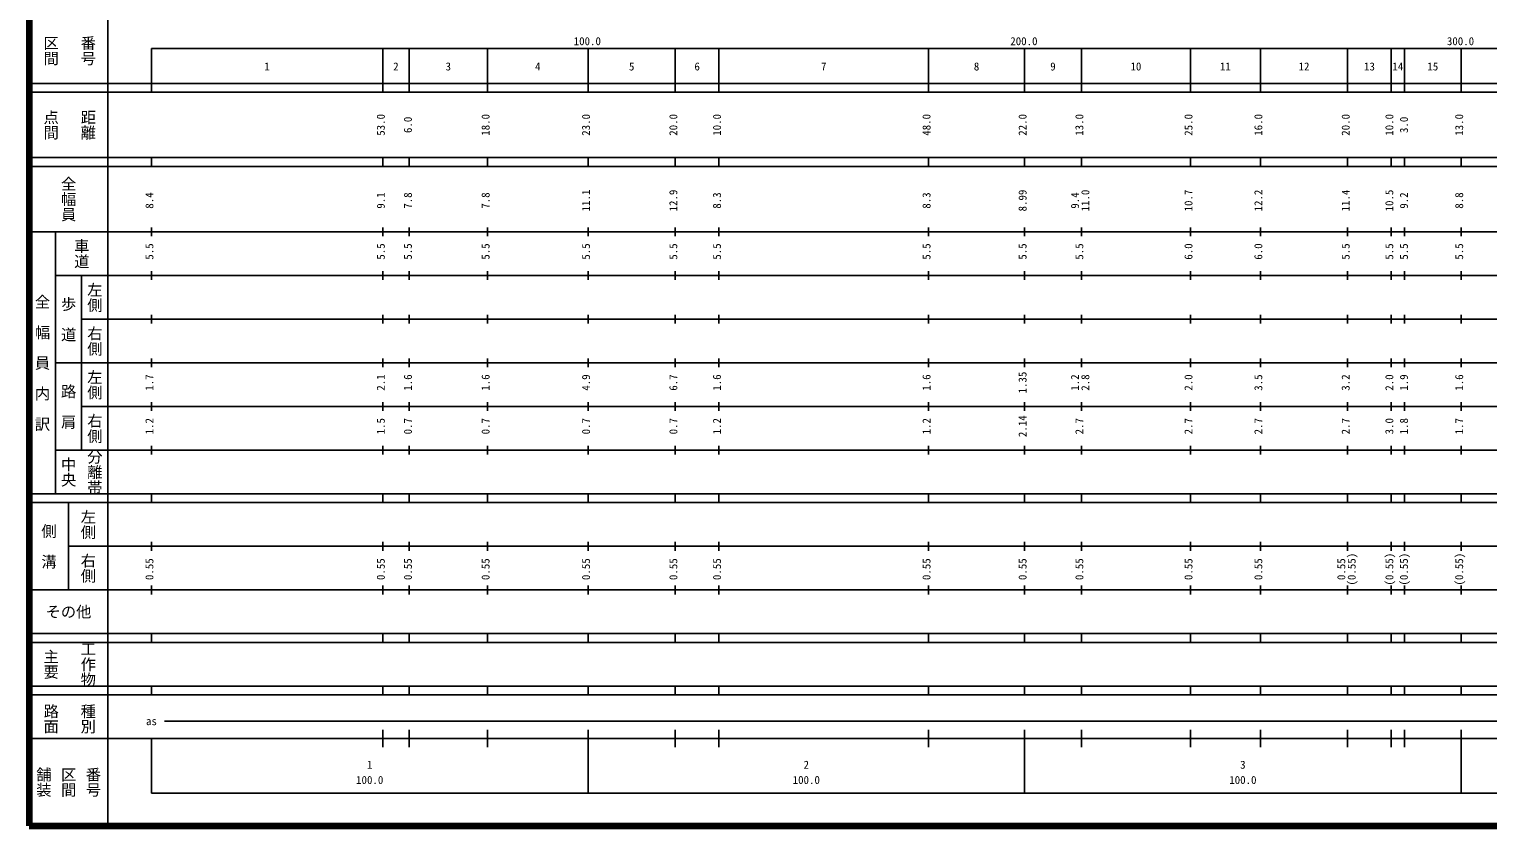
# Model space of a CAD drawing. Units: millimetres on the paper, enlarged 1000 times. Extents: x 40000 to 680000, y 20000 to 380000.
# Drawn here: x 40000 to 374104, y 20000 to 202409 of the extents above; entities that cross this region are included whole.
import ezdxf
from ezdxf.enums import TextEntityAlignment as Align

# ---------------------------------------------------------------- set-up
doc = ezdxf.new("R2010")
doc.units = ezdxf.units.MM
doc.header["$LTSCALE"] = 1000
doc.layers.add('M-TTL', color=2, linetype='Continuous', lineweight=140)
doc.layers.add('M-TTL-BAND', color=7, linetype='Continuous', lineweight=25)
doc.styles.add('@ＭＳ ゴシック', font='')
doc.styles.add('ＭＳ ゴシック', font='')
doc.styles.get('@ＭＳ ゴシック').set_extended_font_data('@MS Gothic')
doc.styles.get('ＭＳ ゴシック').set_extended_font_data('MS Gothic')

msp = doc.modelspace()

# ---------------------------------------------------------------- linework, layer by layer
at = {"layer": 'M-TTL'}
for p, q in [((40000, 380000), (40000, 20000)), ((40000, 20000), (680000, 20000))]:
    msp.add_line(p, q, dxfattribs=at)
at = {"layer": 'M-TTL-BAND'}
for p, q in [((58000, 370000), (58000, 20000)), ((68000, 198000), (579000, 198000)), ((68000, 198000), (68000, 188000)), ((121000, 188000), (121000, 198000)), ((127000, 188000), (127000, 198000)), ((145000, 188000), (145000, 198000)), ((168000, 188000), (168000, 198000)), ((188000, 188000), (188000, 198000)), ((198000, 188000), (198000, 198000)), ((246000, 188000), (246000, 198000)), ((268000, 188000), (268000, 198000)), ((281000, 188000), (281000, 198000)), ((306000, 188000), (306000, 198000)), ((322000, 188000), (322000, 198000)), ((342000, 188000), (342000, 198000)), ((352000, 188000), (352000, 198000)), ((355000, 188000), (355000, 198000)), ((368000, 188000), (368000, 198000)), ((40000, 190000), (579000, 190000)), ((40000, 188000), (579000, 188000)), ((40000, 173000), (579000, 173000)), ((40000, 171000), (579000, 171000)), ((68000, 171000), (68000, 173000)), ((121000, 171000), (121000, 173000)), ((127000, 171000), (127000, 173000)), ((145000, 171000), (145000, 173000)), ((168000, 171000), (168000, 173000)), ((188000, 171000), (188000, 173000)), ((198000, 171000), (198000, 173000)), ((246000, 171000), (246000, 173000)), ((268000, 171000), (268000, 173000)), ((281000, 171000), (281000, 173000)), ((306000, 171000), (306000, 173000)), ((322000, 171000), (322000, 173000)), ((342000, 171000), (342000, 173000)), ((352000, 171000), (352000, 173000)), ((355000, 171000), (355000, 173000)), ((368000, 171000), (368000, 173000)), ((40000, 156000), (579000, 156000)), ((46000, 96000), (46000, 156000)), ((68000, 155000), (68000, 157000)), ((121000, 155000), (121000, 157000)), ((127000, 155000), (127000, 157000)), ((145000, 155000), (145000, 157000)), ((168000, 155000), (168000, 157000)), ((188000, 155000), (188000, 157000)), ((198000, 155000), (198000, 157000)), ((246000, 155000), (246000, 157000)), ((268000, 155000), (268000, 157000)), ((281000, 155000), (281000, 157000)), ((306000, 155000), (306000, 157000)), ((322000, 155000), (322000, 157000)), ((342000, 155000), (342000, 157000)), ((352000, 155000), (352000, 157000)), ((355000, 155000), (355000, 157000)), ((368000, 155000), (368000, 157000)), ((46000, 146000), (579000, 146000)), ((52000, 146000), (52000, 106000)), ((68000, 145000), (68000, 147000)), ((121000, 145000), (121000, 147000)), ((127000, 145000), (127000, 147000)), ((145000, 145000), (145000, 147000)), ((168000, 145000), (168000, 147000)), ((188000, 145000), (188000, 147000)), ((198000, 145000), (198000, 147000)), ((246000, 145000), (246000, 147000)), ((268000, 145000), (268000, 147000)), ((281000, 145000), (281000, 147000)), ((306000, 145000), (306000, 147000)), ((322000, 145000), (322000, 147000)), ((342000, 145000), (342000, 147000)), ((352000, 145000), (352000, 147000)), ((355000, 145000), (355000, 147000)), ((368000, 145000), (368000, 147000)), ((68000, 135000), (68000, 137000)), ((121000, 135000), (121000, 137000)), ((127000, 135000), (127000, 137000)), ((145000, 135000), (145000, 137000)), ((168000, 135000), (168000, 137000)), ((188000, 135000), (188000, 137000)), ((198000, 135000), (198000, 137000)), ((246000, 135000), (246000, 137000)), ((268000, 135000), (268000, 137000)), ((281000, 135000), (281000, 137000)), ((306000, 135000), (306000, 137000)), ((322000, 135000), (322000, 137000)), ((342000, 135000), (342000, 137000)), ((352000, 135000), (352000, 137000)), ((355000, 135000), (355000, 137000)), ((368000, 135000), (368000, 137000)), ((52000, 136000), (579000, 136000)), ((68000, 125000), (68000, 127000)), ((121000, 125000), (121000, 127000)), ((127000, 125000), (127000, 127000)), ((145000, 125000), (145000, 127000)), ((168000, 125000), (168000, 127000)), ((188000, 125000), (188000, 127000)), ((198000, 125000), (198000, 127000)), ((246000, 125000), (246000, 127000)), ((268000, 125000), (268000, 127000)), ((281000, 125000), (281000, 127000)), ((306000, 125000), (306000, 127000)), ((322000, 125000), (322000, 127000)), ((342000, 125000), (342000, 127000)), ((352000, 125000), (352000, 127000)), ((355000, 125000), (355000, 127000)), ((368000, 125000), (368000, 127000)), ((46000, 126000), (579000, 126000)), ((68000, 115000), (68000, 117000)), ((121000, 115000), (121000, 117000)), ((127000, 115000), (127000, 117000)), ((145000, 115000), (145000, 117000)), ((168000, 115000), (168000, 117000)), ((188000, 115000), (188000, 117000)), ((198000, 115000), (198000, 117000)), ((246000, 115000), (246000, 117000)), ((268000, 115000), (268000, 117000)), ((281000, 115000), (281000, 117000)), ((306000, 115000), (306000, 117000)), ((322000, 115000), (322000, 117000)), ((342000, 115000), (342000, 117000)), ((352000, 115000), (352000, 117000)), ((355000, 115000), (355000, 117000)), ((368000, 115000), (368000, 117000)), ((52000, 116000), (579000, 116000)), ((68000, 105000), (68000, 107000)), ((121000, 105000), (121000, 107000)), ((127000, 105000), (127000, 107000)), ((145000, 105000), (145000, 107000)), ((168000, 105000), (168000, 107000)), ((188000, 105000), (188000, 107000)), ((198000, 105000), (198000, 107000)), ((246000, 105000), (246000, 107000)), ((268000, 105000), (268000, 107000)), ((281000, 105000), (281000, 107000)), ((306000, 105000), (306000, 107000)), ((322000, 105000), (322000, 107000)), ((342000, 105000), (342000, 107000)), ((352000, 105000), (352000, 107000)), ((355000, 105000), (355000, 107000)), ((368000, 105000), (368000, 107000)), ((46000, 106000), (579000, 106000)), ((40000, 96000), (579000, 96000)), ((40000, 94000), (579000, 94000)), ((49000, 94000), (49000, 74000)), ((68000, 94000), (68000, 96000)), ((121000, 94000), (121000, 96000)), ((127000, 94000), (127000, 96000)), ((145000, 94000), (145000, 96000)), ((168000, 94000), (168000, 96000)), ((188000, 94000), (188000, 96000)), ((198000, 94000), (198000, 96000)), ((246000, 94000), (246000, 96000)), ((268000, 94000), (268000, 96000)), ((281000, 94000), (281000, 96000)), ((306000, 94000), (306000, 96000)), ((322000, 94000), (322000, 96000)), ((342000, 94000), (342000, 96000)), ((352000, 94000), (352000, 96000)), ((355000, 94000), (355000, 96000)), ((368000, 94000), (368000, 96000)), ((49000, 84000), (579000, 84000)), ((68000, 83000), (68000, 85000)), ((121000, 83000), (121000, 85000)), ((127000, 83000), (127000, 85000)), ((145000, 83000), (145000, 85000)), ((168000, 83000), (168000, 85000)), ((188000, 83000), (188000, 85000)), ((198000, 83000), (198000, 85000)), ((246000, 83000), (246000, 85000)), ((268000, 83000), (268000, 85000)), ((281000, 83000), (281000, 85000)), ((306000, 83000), (306000, 85000)), ((322000, 83000), (322000, 85000)), ((342000, 83000), (342000, 85000)), ((352000, 83000), (352000, 85000)), ((355000, 83000), (355000, 85000)), ((368000, 83000), (368000, 85000)), ((40000, 74000), (579000, 74000)), ((68000, 73000), (68000, 75000)), ((121000, 73000), (121000, 75000)), ((127000, 73000), (127000, 75000)), ((145000, 73000), (145000, 75000)), ((168000, 73000), (168000, 75000)), ((188000, 73000), (188000, 75000)), ((198000, 73000), (198000, 75000)), ((246000, 73000), (246000, 75000)), ((268000, 73000), (268000, 75000)), ((281000, 73000), (281000, 75000)), ((306000, 73000), (306000, 75000)), ((322000, 73000), (322000, 75000)), ((342000, 73000), (342000, 75000)), ((352000, 73000), (352000, 75000)), ((355000, 73000), (355000, 75000)), ((368000, 73000), (368000, 75000)), ((40000, 64000), (579000, 64000)), ((68000, 62000), (68000, 64000)), ((121000, 62000), (121000, 64000)), ((127000, 62000), (127000, 64000)), ((145000, 62000), (145000, 64000)), ((168000, 62000), (168000, 64000)), ((188000, 62000), (188000, 64000)), ((198000, 62000), (198000, 64000)), ((246000, 62000), (246000, 64000)), ((268000, 62000), (268000, 64000)), ((281000, 62000), (281000, 64000)), ((306000, 62000), (306000, 64000)), ((322000, 62000), (322000, 64000)), ((342000, 62000), (342000, 64000)), ((352000, 62000), (352000, 64000)), ((355000, 62000), (355000, 64000)), ((368000, 62000), (368000, 64000)), ((40000, 62000), (579000, 62000)), ((40000, 52000), (579000, 52000)), ((68000, 50000), (68000, 52000)), ((121000, 50000), (121000, 52000)), ((127000, 50000), (127000, 52000)), ((145000, 50000), (145000, 52000)), ((168000, 50000), (168000, 52000)), ((188000, 50000), (188000, 52000)), ((198000, 50000), (198000, 52000)), ((246000, 50000), (246000, 52000)), ((268000, 50000), (268000, 52000)), ((281000, 50000), (281000, 52000)), ((306000, 50000), (306000, 52000)), ((322000, 50000), (322000, 52000)), ((342000, 50000), (342000, 52000)), ((352000, 50000), (352000, 52000)), ((355000, 50000), (355000, 52000)), ((368000, 50000), (368000, 52000)), ((40000, 50000), (579000, 50000)), ((71000, 44000), (565000, 44000)), ((121000, 38000), (121000, 42000)), ((127000, 38000), (127000, 42000)), ((145000, 38000), (145000, 42000)), ((168000, 27500), (168000, 42000)), ((188000, 38000), (188000, 42000)), ((198000, 38000), (198000, 42000)), ((246000, 38000), (246000, 42000)), ((268000, 27500), (268000, 42000)), ((281000, 38000), (281000, 42000)), ((306000, 38000), (306000, 42000)), ((322000, 38000), (322000, 42000)), ((342000, 38000), (342000, 42000)), ((352000, 38000), (352000, 42000)), ((355000, 38000), (355000, 42000)), ((368000, 27500), (368000, 42000)), ((40000, 40000), (579000, 40000)), ((68000, 40000), (68000, 27500)), ((68000, 27500), (579000, 27500))]:
    msp.add_line(p, q, dxfattribs=at)

# ---------------------------------------------------------------- texts
at = {"layer": 'M-TTL-BAND', "style": '@ＭＳ ゴシック'}
for s, p in [('区間', (45000, 197500)), ('番号', (53500, 197500)), ('点間', (45000, 180500)), ('距離', (53500, 180500)), ('全幅員', (49000, 163500)), ('車道', (52000, 151000)), ('左側', (55000, 141000)), ('全\u3000幅\u3000員\u3000内\u3000訳', (43000, 126000)), ('歩\u3000道', (49000, 136000)), ('右側', (55000, 131000)), ('左側', (55000, 121000)), ('路\u3000肩', (49000, 116000)), ('右側', (55000, 111000)), ('中央', (49000, 101000)), ('分離帯', (55000, 101000)), ('左側', (53500, 89000)), ('側\u3000溝', (44500, 84000)), ('右側', (53500, 79000)), ('主要', (45000, 57000)), ('工作物', (53500, 57000)), ('路面', (45000, 44500)), ('種別', (53500, 44500)), ('舗装', (43333, 30000)), ('区間', (49000, 30000)), ('番号', (54667, 30000))]:
    msp.add_text(s, height=2566, rotation=270, dxfattribs=at).set_placement(p, align=Align.MIDDLE_CENTER)
at = {"layer": 'M-TTL-BAND', "style": 'ＭＳ ゴシック'}
for s, p in [('100.0', (167844, 198195)), ('200.0', (267844, 198195)), ('300.0', (367844, 198195)), ('1', (94500, 192405)), ('2', (124000, 192405)), ('3', (136000, 192405)), ('4', (156500, 192405)), ('5', (178000, 192405)), ('6', (193000, 192405)), ('7', (222000, 192405)), ('8', (257000, 192405)), ('9', (274500, 192405)), ('10', (293500, 192405)), ('11', (314000, 192405)), ('12', (332000, 192405)), ('13', (347000, 192405)), ('14', (353500, 192405)), ('15', (361500, 192405)), ('as', (68000, 42500)), ('1', (118000, 32523)), ('2', (218000, 32523)), ('3', (318000, 32523)), ('100.0', (118000, 29033)), ('100.0', (218000, 29033)), ('100.0', (318000, 29033))]:
    msp.add_text(s, height=1833, dxfattribs=at).set_placement(p, align=Align.BOTTOM_CENTER)
for s, p in [('53.0', (122000, 180500)), ('6.0', (128207, 180500)), ('18.0', (146000, 180500)), ('23.0', (169000, 180500)), ('20.0', (189000, 180500)), ('10.0', (199000, 180500)), ('48.0', (247000, 180500)), ('22.0', (269000, 180500)), ('13.0', (282000, 180500)), ('25.0', (307000, 180500)), ('16.0', (323000, 180500)), ('20.0', (343000, 180500)), ('10.0', (353000, 180500)), ('3.0', (356351, 180500)), ('13.0', (369000, 180500)), ('8.4', (69000, 163174)), ('9.1', (122000, 163174)), ('7.8', (128207, 163174)), ('7.8', (146000, 163174)), ('11.1', (169000, 163174)), ('12.9', (189000, 163174)), ('8.3', (199000, 163174)), ('8.3', (247000, 163174)), ('8.99', (269000, 163174)), ('9.4', (281000, 163174)), ('11.0', (283370, 163174)), ('10.7', (307000, 163174)), ('12.2', (323000, 163174)), ('11.4', (343000, 163174)), ('10.5', (353000, 163174)), ('9.2', (356351, 163174)), ('8.8', (369000, 163174)), ('5.5', (69000, 151500)), ('5.5', (122000, 151500)), ('5.5', (128207, 151500)), ('5.5', (146000, 151500)), ('5.5', (169000, 151500)), ('5.5', (189000, 151500)), ('5.5', (199000, 151500)), ('5.5', (247000, 151500)), ('5.5', (269000, 151500)), ('5.5', (282000, 151500)), ('6.0', (307000, 151500)), ('6.0', (323000, 151500)), ('5.5', (343000, 151500)), ('5.5', (353000, 151500)), ('5.5', (356351, 151500)), ('5.5', (369000, 151500)), ('1.35', (269000, 121500)), ('1.7', (69000, 121500)), ('2.1', (122000, 121500)), ('1.6', (128207, 121500)), ('1.6', (146000, 121500)), ('4.9', (169000, 121500)), ('6.7', (189000, 121500)), ('1.6', (199000, 121500)), ('1.6', (247000, 121500)), ('1.2', (281000, 121500)), ('2.8', (283370, 121500)), ('2.0', (307000, 121500)), ('3.5', (323000, 121500)), ('3.2', (343000, 121500)), ('2.0', (353000, 121500)), ('1.9', (356351, 121500)), ('1.6', (369000, 121500)), ('2.14', (269000, 111500)), ('1.2', (69000, 111500)), ('1.5', (122000, 111500)), ('0.7', (128207, 111500)), ('0.7', (146000, 111500)), ('0.7', (169000, 111500)), ('0.7', (189000, 111500)), ('1.2', (199000, 111500)), ('1.2', (247000, 111500)), ('2.7', (282000, 111500)), ('2.7', (307000, 111500)), ('2.7', (323000, 111500)), ('2.7', (343000, 111500)), ('3.0', (353000, 111500)), ('1.8', (356351, 111500)), ('1.7', (369000, 111500)), ('0.55', (69000, 78764)), ('0.55', (122000, 78764)), ('0.55', (128207, 78764)), ('0.55', (146000, 78764)), ('0.55', (169000, 78764)), ('0.55', (189000, 78764)), ('0.55', (199000, 78764)), ('0.55', (247000, 78764)), ('0.55', (269000, 78764)), ('0.55', (282000, 78764)), ('0.55', (307000, 78764)), ('0.55', (323000, 78764)), ('0.55', (342000, 78764)), ('(0.55)', (344370, 78764)), ('(0.55)', (353000, 78764)), ('(0.55)', (356351, 78764)), ('(0.55)', (369000, 78764))]:
    msp.add_text(s, height=1833, rotation=90, dxfattribs=at).set_placement(p, align=Align.BOTTOM_CENTER)
msp.add_text('その他', height=2566, dxfattribs=at).set_placement((49000, 69000), align=Align.MIDDLE_CENTER)

doc.saveas('drawing.dxf')
